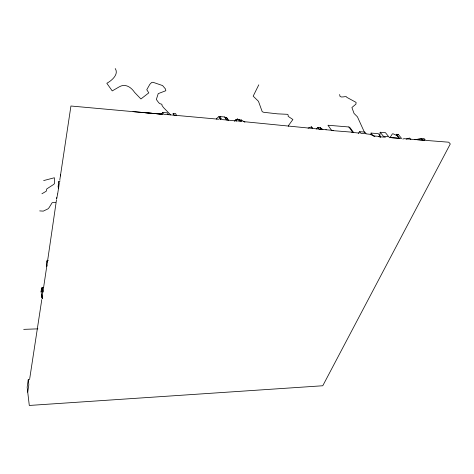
<?xml version="1.0" encoding="UTF-8"?>
<svg xmlns="http://www.w3.org/2000/svg" width="474" height="474" viewBox="0 0 474 474"><rect width="100%" height="100%" fill="white"/><g stroke="black" fill="none" stroke-linecap="round" stroke-linejoin="round"><path stroke-width="0.71" d="M379.763 135.659L380.178 132.246L385.463 132.679L388.68 136.696L383.371 136.275L380.178 132.246M29.702 379.644L28.233 379.739L27.148 387.24L29.299 405.454L322.77 385.759L450.3 143.942L448.742 142.206L425.96 140.411M42.684 298.022L42.044 298.022L41.066 291.629L41.599 287.931L43.697 287.635M56.465 200.016L47.418 262.021M56.809 197.575L56.596 199.074L57.632 193.996M27.735 392.176L28.831 384.681L28.233 379.739M46.956 260.83L46.44 264.373L46.772 266.358L47.293 262.809L46.956 260.83L48.372 260.41M58.871 181.412L58.101 186.673L58.498 188.593L59.274 183.325L58.871 181.412L60.151 180.932M42.044 298.022L42.589 294.318L41.599 287.931M43.045 291.131L46.962 265.007M41.795 299.55L29.708 378.673M57.668 193.878L58.74 186.886M59.825 179.776L60.376 176.18M60.654 174.314L60.405 175.955L70.934 106.01L131.991 111.544M339.651 94.527C339.23 98.705 344.171 96.258 346.316 96.649L346.772 97.312L356.087 102.39L355.927 104.138L351.898 107.527L354.054 113.434L357.437 116.847L364.642 132.714M258.78 84.834L253.175 96.169L258.449 101.288L262.229 111.704L263.645 112.279L277.527 113.849L287.363 114.311L288.186 114.921L288.145 116.349L292.891 119.501L288.625 125.355A3.259 2.483 -34.9 0 0 288.423 126.297M358.451 133.366L359.642 131.683L364.867 132.104L366.118 133.739L360.886 133.324L359.642 131.683M161.498 114.228L162.766 112.474L167.553 112.871L168.311 114.625L163.512 114.234L162.766 112.474M237.142 121.16L236.485 119.969L237.308 118.933L239.02 119.934L240.016 121.723M234.5 121.267L235.856 119.608L236.485 119.969M241.183 121.575L240.519 120.384L240.993 119.803L244.91 122.185M239.02 119.934L239.263 119.649L240.519 120.384M316.389 129.041L317.87 127.447L320.187 127.636L322.901 129.52M220.736 119.513L218.917 116.598L216.446 118.66L216.837 119.229M389.095 137.774C393.924 134.533 389.96 131.908 396.791 135.588M219.486 117.119L220.155 116.586L224.759 116.971L226.928 120.366M225.654 117.979L226.459 117.362L228.687 120.532M41.919 193.771L46.209 191.247L46.79 188.913L53.882 184.297L54.587 183.225L54.397 177.75L43.644 180.576M308.106 128.128L311.536 126.842L312.668 128.513L311.335 126.825M379.467 136.897L380.575 136.5L378.335 133.662L371.041 133.07L371.095 134.521M396.27 134.284L396.631 135.019L398.314 134.45L401.602 138.461L399.546 138.301L396.27 134.284L398.314 134.45M406.212 139.131L409.613 138.035L410.857 139.528M402.835 139.03L404.174 138.675L424.769 140.298M415.71 139.723L421.054 138.355L424.082 138.592L425.462 140.197L422.429 139.96L421.054 138.355M23.7 329.365L37.861 328.855M55.636 202.291L52.17 202.688L49.178 207.505A8.965 6.909 -6.7 0 1 47.874 208.91L43.276 211.126L39.68 210.906M41.066 291.629L41.706 291.634M380.575 136.5L373.251 135.925L371.041 133.07M390.161 137.567L398.93 138.26M378.394 136.66L385.362 137.211M390.173 137.584L398.942 138.278M414.549 139.504L424.787 140.316M167.725 114.625L219.071 119.264M352.733 132.228L331.723 130.546L327.961 125.237L348.823 126.973L349.842 127.435L353.758 132.69L352.733 132.228L348.823 126.973M173.111 113.369L175.676 113.582L176.458 115.33L173.887 115.117L173.111 113.369L173.839 114.228M141.299 112.391L161.972 114.181M326.242 129.752L319.02 129.112L317.87 127.447M141.299 112.391L132.619 111.58L162.546 114.228L140.701 112.32M325.922 129.74L333.346 130.433M243.837 121.652L321.396 129.319L320.187 127.636M227.402 120.076L235.667 120.894M351.779 132.305L359.085 133.087M366.361 133.893L369.981 134.302L374.893 136.388M170.693 114.921L163.483 107.539L162.072 105.554L161.853 104.268L159.898 103.658L158.707 102.71L156.343 99.475L158.221 93.627L165.835 90.718L165.479 89.005L162.606 85.575L152.936 82.263L151.633 82.506L149.802 84.378L146.768 89.716L148.8 92.863L140.92 98.977L134.622 92.424C131.132 87.18 125.249 83.169 119.175 86.89L112.231 90.913L106.828 83.276C111.372 80.853 119.199 74.43 115.223 68.546M396.631 135.019L399.44 138.461M379.68 136.346L380.586 137.496M240.993 119.803L241.989 121.587M239.263 119.649L240.253 121.433M237.308 118.933L238.623 121.308M235.856 119.608L236.84 121.391M226.459 117.362L228.059 120.349M224.759 116.971L226.353 119.952L221.725 119.578L220.155 116.586M218.917 116.598L220.481 119.584M42.382 287.617L43.039 291.871M42.316 287.943L42.98 292.197M41.671 294.384L42.322 298.644"/></g></svg>
